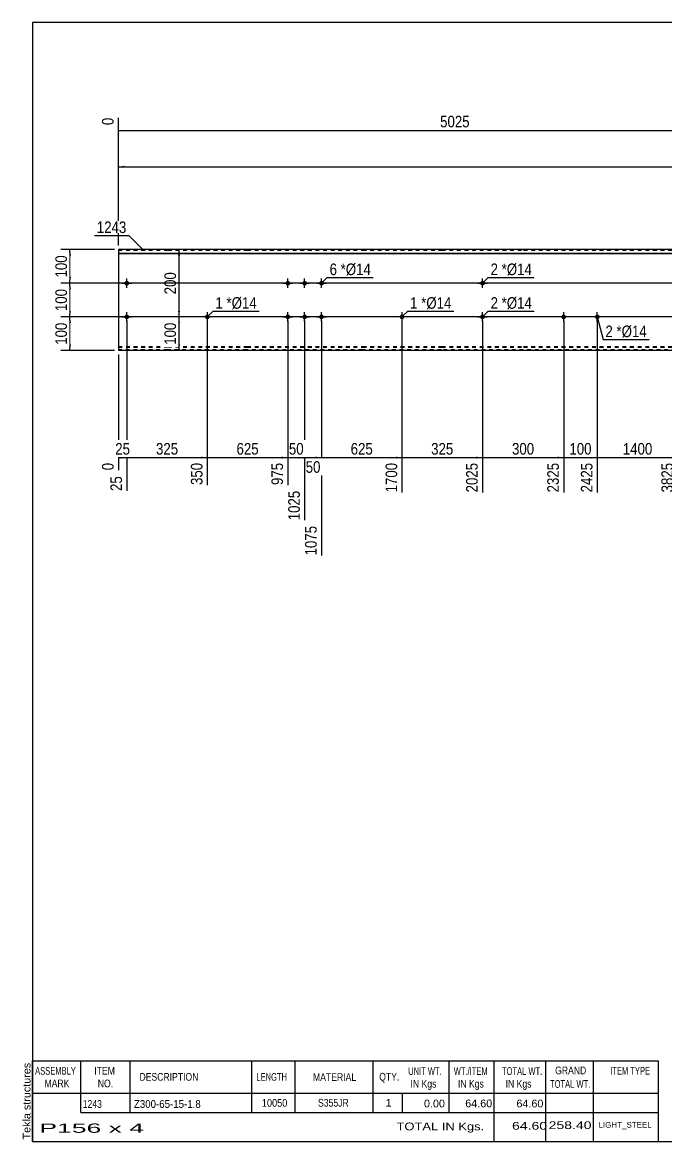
# Model space of a CAD drawing. Header units: millimetres. Extents: x -24 to 379, y -208 to 69.
# Drawn here: x -23.8 to 135.5, y -208.3 to 68.7 of the extents above; entities that cross this region are included whole.
import ezdxf

# ---------------------------------------------------------------- set-up
doc = ezdxf.new("R2010")
doc.units = ezdxf.units.MM
doc.linetypes.add('DXK_LINE_DOT1', pattern=[1.8814, 0.9407, -0.9407])
doc.styles.add('Arial', font='ARIAL.TTF', dxfattribs={"height": 0.2})
doc.styles.add('Arial Narrow', font='ARIALN.TTF', dxfattribs={"height": 0.2})

# ---------------------------------------------------------------- blocks, each defined once
blk = doc.blocks.new('Unknown-628700685-1200')
at = {"color": 5, "linetype": 'Continuous'}
for p, q in [((378.73, 68.73), (-21.27, 68.73)), ((-21.27, 68.73), (-21.27, -208.27)), ((378.73, -208.27), (378.73, 68.73)), ((-21.27, -208.27), (378.73, -208.27))]:
    blk.add_line(p, q, dxfattribs=at)
at = {"color": 174, "linetype": 'Continuous', "style": 'Arial'}
blk.add_text('Tekla structures', height=1.9102, rotation=90, dxfattribs=at).set_placement((-21.77, -207.77))
blk = doc.blocks.new('Bolt-628700685-1271 - 1220')
at = {"linetype": 'Continuous'}
blk.add_hatch(color=3, dxfattribs=at).paths.add_polyline_path([(70.79, -4.17, -1), (69.63, -4.17, -1)])
at = {"color": 3, "linetype": 'Continuous'}
for p, q in [((71.38, -4.17), (69.04, -4.17)), ((70.21, -3), (70.21, -5.33))]:
    blk.add_line(p, q, dxfattribs=at)
blk = doc.blocks.new('Bolt-628700685-1276 - 1220')
at = {"linetype": 'Continuous'}
blk.add_hatch(color=3, dxfattribs=at).paths.add_polyline_path([(22.6, -4.17, -1), (21.43, -4.17, -1)])
at = {"color": 3, "linetype": 'Continuous'}
for p, q in [((23.18, -4.17), (20.85, -4.17)), ((22.01, -3), (22.01, -5.33))]:
    blk.add_line(p, q, dxfattribs=at)
blk = doc.blocks.new('Part-628700685-1373 - 1220')
at = {"color": 2, "linetype": 'Continuous'}
for p, q in [((0, 12.5), (0, -12.5)), ((12.16, 12.5), (0, 12.5)), ((0, 11.62), (12.16, 11.62)), ((0, 11.51), (12.16, 11.51)), ((31.76, 12.5), (12.26, 12.5)), ((12.26, 11.62), (31.76, 11.62)), ((12.26, 11.51), (31.76, 11.51)), ((60.36, 12.5), (31.86, 12.5)), ((31.86, 11.62), (60.36, 11.62)), ((31.86, 11.51), (60.36, 11.51)), ((79.96, 12.5), (60.46, 12.5)), ((60.46, 11.62), (79.96, 11.62)), ((60.46, 11.51), (79.96, 11.51)), ((100.22, 12.5), (80.06, 12.5)), ((80.06, 11.62), (100.22, 11.62)), ((80.06, 11.51), (100.22, 11.51)), ((128.49, 12.5), (100.32, 12.5)), ((100.32, 11.62), (128.49, 11.62)), ((100.32, 11.51), (128.49, 11.51)), ((156.75, 12.5), (128.59, 12.5)), ((128.59, 11.62), (156.75, 11.62)), ((128.59, 11.51), (156.75, 11.51)), ((176.35, 12.5), (156.85, 12.5)), ((156.85, 11.62), (176.35, 11.62)), ((156.85, 11.51), (176.35, 11.51)), ((204.62, 12.5), (176.45, 12.5)), ((176.45, 11.62), (204.62, 11.62)), ((176.45, 11.51), (204.62, 11.51)), ((232.89, 12.5), (204.72, 12.5)), ((204.72, 11.62), (232.89, 11.62)), ((204.72, 11.51), (232.89, 11.51)), ((277.98, 12.5), (232.99, 12.5)), ((232.99, 11.62), (277.98, 11.62)), ((232.99, 11.51), (277.98, 11.51)), ((297.58, 12.5), (278.08, 12.5)), ((278.08, 11.62), (297.58, 11.62)), ((278.08, 11.51), (297.58, 11.51)), ((326.18, 12.5), (297.68, 12.5)), ((297.68, 11.62), (326.18, 11.62)), ((297.68, 11.51), (326.18, 11.51)), ((345.78, 12.5), (326.28, 12.5)), ((326.28, 11.62), (345.78, 11.62)), ((326.28, 11.51), (345.78, 11.51)), ((358.04, 12.5), (345.88, 12.5)), ((345.88, 11.62), (358.04, 11.62)), ((345.88, 11.51), (358.04, 11.51)), ((358.04, -12.5), (358.04, 12.5)), ((12.16, -12.5), (0, -12.5)), ((31.76, -12.5), (12.26, -12.5)), ((60.36, -12.5), (31.86, -12.5)), ((79.96, -12.5), (60.46, -12.5)), ((100.22, -12.5), (80.06, -12.5)), ((128.49, -12.5), (100.32, -12.5)), ((156.75, -12.5), (128.59, -12.5)), ((176.35, -12.5), (156.85, -12.5)), ((204.62, -12.5), (176.45, -12.5)), ((232.89, -12.5), (204.72, -12.5)), ((277.98, -12.5), (232.99, -12.5)), ((297.58, -12.5), (278.08, -12.5)), ((326.18, -12.5), (297.68, -12.5)), ((345.78, -12.5), (326.28, -12.5)), ((358.04, -12.5), (345.88, -12.5))]:
    blk.add_line(p, q, dxfattribs=at)
at = {"color": 7, "linetype": 'DXK_LINE_DOT1'}
for p, q in [((0, 12.35), (12.16, 12.35)), ((12.26, 12.35), (31.76, 12.35)), ((31.86, 12.35), (60.36, 12.35)), ((60.46, 12.35), (79.96, 12.35)), ((80.06, 12.35), (100.22, 12.35)), ((100.32, 12.35), (128.49, 12.35)), ((128.59, 12.35), (156.75, 12.35)), ((156.85, 12.35), (176.35, 12.35)), ((176.45, 12.35), (204.62, 12.35)), ((204.72, 12.35), (232.89, 12.35)), ((232.99, 12.35), (277.98, 12.35)), ((278.08, 12.35), (297.58, 12.35)), ((297.68, 12.35), (326.18, 12.35)), ((326.28, 12.35), (345.78, 12.35)), ((345.88, 12.35), (358.04, 12.35)), ((0, -11.51), (12.16, -11.51)), ((0, -11.62), (12.16, -11.62)), ((12.16, -12.35), (0, -12.35)), ((12.26, -11.51), (31.76, -11.51)), ((12.26, -11.62), (31.76, -11.62)), ((31.76, -12.35), (12.26, -12.35)), ((31.86, -11.51), (60.36, -11.51)), ((31.86, -11.62), (60.36, -11.62)), ((60.36, -12.35), (31.86, -12.35)), ((60.46, -11.51), (79.96, -11.51)), ((60.46, -11.62), (79.96, -11.62)), ((79.96, -12.35), (60.46, -12.35)), ((80.06, -11.51), (100.22, -11.51)), ((80.06, -11.62), (100.22, -11.62)), ((100.22, -12.35), (80.06, -12.35)), ((100.32, -11.51), (128.49, -11.51)), ((100.32, -11.62), (128.49, -11.62)), ((128.49, -12.35), (100.32, -12.35)), ((128.59, -11.51), (156.75, -11.51)), ((128.59, -11.62), (156.75, -11.62)), ((156.75, -12.35), (128.59, -12.35)), ((156.85, -11.51), (176.35, -11.51)), ((156.85, -11.62), (176.35, -11.62)), ((176.35, -12.35), (156.85, -12.35)), ((176.45, -11.51), (204.62, -11.51)), ((176.45, -11.62), (204.62, -11.62)), ((204.62, -12.35), (176.45, -12.35)), ((204.72, -11.51), (232.89, -11.51)), ((204.72, -11.62), (232.89, -11.62)), ((232.89, -12.35), (204.72, -12.35)), ((232.99, -11.51), (277.98, -11.51)), ((232.99, -11.62), (277.98, -11.62)), ((277.98, -12.35), (232.99, -12.35)), ((278.08, -11.51), (297.58, -11.51)), ((278.08, -11.62), (297.58, -11.62)), ((297.58, -12.35), (278.08, -12.35)), ((297.68, -11.51), (326.18, -11.51)), ((297.68, -11.62), (326.18, -11.62)), ((326.18, -12.35), (297.68, -12.35)), ((326.28, -11.51), (345.78, -11.51)), ((326.28, -11.62), (345.78, -11.62)), ((345.78, -12.35), (326.28, -12.35)), ((345.88, -11.51), (358.04, -11.51)), ((345.88, -11.62), (358.04, -11.62)), ((358.04, -12.35), (345.88, -12.35))]:
    blk.add_line(p, q, dxfattribs=at)
blk = doc.blocks.new('Bolt-628700685-1378 - 1220')
at = {"linetype": 'Continuous'}
for points in [[(110.24, -4.75), (110.12, -4.74), (110, -4.7), (109.89, -4.64), (109.8, -4.56), (109.73, -4.46), (109.68, -4.35), (109.66, -4.23), (109.66, -4.11), (109.68, -3.99), (109.73, -3.87), (109.8, -3.78), (109.89, -3.69), (110, -3.63), (110.12, -3.6), (110.24, -3.58), (110.36, -3.6), (110.47, -3.63), (110.58, -3.69), (110.67, -3.78), (110.74, -3.87), (110.79, -3.99), (110.82, -4.11), (110.82, -4.23), (110.79, -4.35), (110.74, -4.46), (110.67, -4.56), (110.58, -4.64), (110.47, -4.7), (110.36, -4.74)], [(118.57, -4.75), (118.45, -4.74), (118.33, -4.7), (118.23, -4.64), (118.14, -4.56), (118.07, -4.46), (118.02, -4.35), (117.99, -4.23), (117.99, -4.11), (118.02, -3.99), (118.07, -3.87), (118.14, -3.78), (118.23, -3.69), (118.33, -3.63), (118.45, -3.6), (118.57, -3.58), (118.69, -3.6), (118.81, -3.63), (118.91, -3.69), (119, -3.78), (119.08, -3.87), (119.13, -3.99), (119.15, -4.11), (119.15, -4.23), (119.13, -4.35), (119.08, -4.46), (119, -4.56), (118.91, -4.64), (118.81, -4.7), (118.69, -4.74)]]:
    blk.add_hatch(color=3, dxfattribs=at).paths.add_polyline_path(points)
at = {"color": 3, "linetype": 'Continuous'}
for p, q in [((111.4, -4.17), (109.07, -4.17)), ((110.24, -5.33), (110.24, -3)), ((119.74, -4.17), (117.4, -4.17)), ((118.57, -5.33), (118.57, -3))]:
    blk.add_line(p, q, dxfattribs=at)
blk = doc.blocks.new('Bolt-628700685-1347 - 1220')
at = {"linetype": 'Continuous'}
for points in [[(41.36, 4.17, -1), (42.53, 4.17, -1)], [(45.53, 4.17, -1), (46.69, 4.17, -1)], [(49.69, 4.17, -1), (50.86, 4.17, -1)], [(41.36, -4.17, -1), (42.53, -4.17, -1)], [(45.53, -4.17, -1), (46.69, -4.17, -1)], [(49.69, -4.17, -1), (50.86, -4.17, -1)]]:
    blk.add_hatch(color=3, dxfattribs=at).paths.add_polyline_path(points)
at = {"color": 3, "linetype": 'Continuous'}
for p, q in [((40.78, 4.17), (43.11, 4.17)), ((41.94, 3), (41.94, 5.33)), ((44.94, 4.17), (47.28, 4.17)), ((46.11, 3), (46.11, 5.33)), ((49.11, 4.17), (51.44, 4.17)), ((50.28, 3), (50.28, 5.33)), ((40.78, -4.17), (43.11, -4.17)), ((41.94, -5.33), (41.94, -3)), ((44.94, -4.17), (47.28, -4.17)), ((46.11, -5.33), (46.11, -3)), ((49.11, -4.17), (51.44, -4.17)), ((50.28, -5.33), (50.28, -3))]:
    blk.add_line(p, q, dxfattribs=at)
blk = doc.blocks.new('Bolt-628700685-1352 - 1220')
at = {"linetype": 'Continuous'}
for points in [[(1.5, 4.17, -1), (2.67, 4.17, -1)], [(89.56, 4.17, -1), (90.72, 4.17, -1)]]:
    blk.add_hatch(color=3, dxfattribs=at).paths.add_polyline_path(points)
at = {"color": 3, "linetype": 'Continuous'}
for p, q in [((0.92, 4.17), (3.25, 4.17)), ((2.08, 3), (2.08, 5.33)), ((88.97, 4.17), (91.31, 4.17)), ((90.14, 3), (90.14, 5.33))]:
    blk.add_line(p, q, dxfattribs=at)
blk = doc.blocks.new('Bolt-628700685-1357 - 1220')
at = {"linetype": 'Continuous'}
for points in [[(1.5, -4.17, -1), (2.67, -4.17, -1)], [(89.56, -4.17, -1), (90.72, -4.17, -1)]]:
    blk.add_hatch(color=3, dxfattribs=at).paths.add_polyline_path(points)
at = {"color": 3, "linetype": 'Continuous'}
for p, q in [((0.92, -4.17), (3.25, -4.17)), ((2.08, -5.33), (2.08, -3)), ((88.97, -4.17), (91.31, -4.17)), ((90.14, -5.33), (90.14, -3))]:
    blk.add_line(p, q, dxfattribs=at)
blk = doc.blocks.new('StraightDimension-628700685-2917 - 1220')
at = {"linetype": 'Continuous'}
for points in [[(-12.25, -5.67), (-12, -4.17), (-11.75, -5.67)], [(-11.75, -11), (-12, -12.5), (-12.25, -11)]]:
    blk.add_hatch(color=7, dxfattribs=at).paths.add_polyline_path(points)
at = {"color": 7, "linetype": 'Continuous'}
for p, q in [((266.9, -4.17), (-14.25, -4.17)), ((-12, -12.5), (-12, -4.17)), ((-1, -12.5), (-14.25, -12.5))]:
    blk.add_line(p, q, dxfattribs=at)
at = {"color": 0}
blk.add_wipeout([(-12.15, -4.99), (-16.35, -4.99), (-16.35, -11.68), (-12.15, -11.68)], dxfattribs=at)
at = {"color": 3, "style": 'Arial Narrow'}
blk.add_text('100', height=2.863, rotation=90.0002, dxfattribs=at).set_placement((-12.75, -11.08))
blk = doc.blocks.new('StraightDimension-628700685-2546 - 1220')
at = {"linetype": 'Continuous'}
for points in [[(14.75, 11), (15, 12.5), (15.25, 11)], [(15.25, -2.67), (15, -4.17), (14.75, -2.67)]]:
    blk.add_hatch(color=7, dxfattribs=at).paths.add_polyline_path(points)
at = {"color": 7, "linetype": 'Continuous'}
for p, q in [((109.24, 12.5), (12.75, 12.5)), ((15, -4.17), (15, 12.5)), ((241.9, -4.17), (12.75, -4.17))]:
    blk.add_line(p, q, dxfattribs=at)
at = {"color": 0}
blk.add_wipeout([(14.85, 7.51), (10.65, 7.51), (10.65, 0.82), (14.85, 0.82)], dxfattribs=at)
at = {"color": 3, "style": 'Arial Narrow'}
blk.add_text('200', height=2.863, rotation=90.0002, dxfattribs=at).set_placement((14.25, 1.42))
blk = doc.blocks.new('StraightDimension-628700685-1479 - 1220')
at = {"linetype": 'Continuous'}
blk.add_hatch(color=7, dxfattribs=at).paths.add_polyline_path([(165.1, 42.25), (166.6, 42), (165.1, 41.75)])
at = {"color": 7, "linetype": 'Continuous'}
for p, q in [((166.6, 5.17), (166.6, 50.61)), ((0, 13.5), (0, 45.13)), ((0, 42), (166.6, 42))]:
    blk.add_line(p, q, dxfattribs=at)
at = {"color": 0, "linetype": 'Continuous'}
for points in [[(166, 51.21), (161.8, 51.21), (161.8, 42.7), (166, 42.7)], [(-0.6, 45.73), (-4.8, 45.73), (-4.8, 42.7), (-0.6, 42.7)]]:
    blk.add_wipeout(points, dxfattribs=at)
at = {"color": 0}
blk.add_wipeout([(87.56, 42.15), (87.56, 46.35), (79.05, 46.35), (79.05, 42.15)], dxfattribs=at)
at = {"color": 3, "linetype": 'Continuous', "style": 'Arial Narrow'}
for s, height, p in [('5025', 2.863, (165.4, 43.3)), ('0', 2.86, (-1.2, 43.3))]:
    blk.add_text(s, height=height, rotation=90.0002, dxfattribs=at).set_placement(p)
at = {"color": 3, "style": 'Arial Narrow'}
blk.add_text('5025', height=2.863, dxfattribs=at).set_placement((79.65, 42.75))
blk = doc.blocks.new('StraightDimension-628700685-2547 - 1220')
at = {"linetype": 'Continuous'}
for points in [[(14.75, -5.67), (15, -4.17), (15.25, -5.67)], [(15.25, -11), (15, -12.5), (14.75, -11)]]:
    blk.add_hatch(color=7, dxfattribs=at).paths.add_polyline_path(points)
at = {"color": 7, "linetype": 'Continuous'}
for p, q in [((241.9, -4.17), (12.75, -4.17)), ((15, -12.5), (15, -4.17)), ((109.24, -12.5), (12.75, -12.5))]:
    blk.add_line(p, q, dxfattribs=at)
at = {"color": 0}
blk.add_wipeout([(14.85, -4.99), (10.65, -4.99), (10.65, -11.68), (14.85, -11.68)], dxfattribs=at)
at = {"color": 3, "style": 'Arial Narrow'}
blk.add_text('100', height=2.863, rotation=90.0002, dxfattribs=at).set_placement((14.25, -11.08))
blk = doc.blocks.new('StraightDimension-628700685-1417 - 1220')
at = {"linetype": 'Continuous'}
for points in [[(1.5, 32.75), (0, 33), (1.5, 33.25)], [(356.54, 33.25), (358.04, 33), (356.54, 32.75)]]:
    blk.add_hatch(color=7, dxfattribs=at).paths.add_polyline_path(points)
at = {"color": 7, "linetype": 'Continuous'}
for p, q in [((0, 13.5), (0, 35.25)), ((358.04, 13.5), (358.04, 35.25)), ((0, 33), (358.04, 33))]:
    blk.add_line(p, q, dxfattribs=at)
at = {"color": 0}
blk.add_wipeout([(184.19, 33.15), (184.19, 37.35), (173.85, 37.35), (173.85, 33.15)], dxfattribs=at)
at = {"color": 3, "style": 'Arial Narrow'}
blk.add_text('10050', height=2.863, dxfattribs=at).set_placement((174.45, 33.75))
blk = doc.blocks.new('StraightDimension-628700685-2915 - 1220')
at = {"linetype": 'Continuous'}
for points in [[(-12.25, 11), (-12, 12.5), (-11.75, 11)], [(-11.75, 5.67), (-12, 4.17), (-12.25, 5.67)]]:
    blk.add_hatch(color=7, dxfattribs=at).paths.add_polyline_path(points)
at = {"color": 7, "linetype": 'Continuous'}
for p, q in [((-1, 12.5), (-14.25, 12.5)), ((-12, 4.17), (-12, 12.5)), ((266.9, 4.17), (-14.25, 4.17))]:
    blk.add_line(p, q, dxfattribs=at)
at = {"color": 0}
blk.add_wipeout([(-12.15, 11.68), (-16.35, 11.68), (-16.35, 4.99), (-12.15, 4.99)], dxfattribs=at)
at = {"color": 3, "style": 'Arial Narrow'}
blk.add_text('100', height=2.863, rotation=90.0002, dxfattribs=at).set_placement((-12.75, 5.59))
blk = doc.blocks.new('StraightDimension-628700685-2916 - 1220')
at = {"linetype": 'Continuous'}
for points in [[(-12.25, 2.67), (-12, 4.17), (-11.75, 2.67)], [(-11.75, -2.67), (-12, -4.17), (-12.25, -2.67)]]:
    blk.add_hatch(color=7, dxfattribs=at).paths.add_polyline_path(points)
at = {"color": 7, "linetype": 'Continuous'}
for p, q in [((266.9, 4.17), (-14.25, 4.17)), ((-12, -4.17), (-12, 4.17)), ((266.9, -4.17), (-14.25, -4.17))]:
    blk.add_line(p, q, dxfattribs=at)
at = {"color": 0}
blk.add_wipeout([(-12.15, 3.34), (-16.35, 3.34), (-16.35, -3.34), (-12.15, -3.34)], dxfattribs=at)
at = {"color": 3, "style": 'Arial Narrow'}
blk.add_text('100', height=2.863, rotation=90.0002, dxfattribs=at).set_placement((-12.75, -2.74))
blk = doc.blocks.new('StraightDimension-628700685-2974 - 1220')
at = {"linetype": 'Continuous'}
blk.add_hatch(color=7, dxfattribs=at).paths.add_polyline_path([(137, -38.75), (138.5, -39), (137, -39.25)])
at = {"color": 7, "linetype": 'Continuous'}
for p, q in [((118.57, -5.17), (118.57, -47.61)), ((138.5, -5.17), (138.5, -47.61)), ((118.57, -39), (138.5, -39))]:
    blk.add_line(p, q, dxfattribs=at)
at = {"color": 0}
blk.add_wipeout([(132.79, -38.85), (132.79, -34.65), (124.28, -34.65), (124.28, -38.85)], dxfattribs=at)
at = {"color": 3, "style": 'Arial Narrow'}
blk.add_text('1400', height=2.863, dxfattribs=at).set_placement((124.88, -38.25))
at = {"color": 0, "linetype": 'Continuous'}
blk.add_wipeout([(137.9, -39.7), (133.7, -39.7), (133.7, -48.21), (137.9, -48.21)], dxfattribs=at)
at = {"color": 3, "linetype": 'Continuous', "style": 'Arial Narrow'}
blk.add_text('3825', height=2.863, rotation=90.0002, dxfattribs=at).set_placement((137.3, -47.61))
blk = doc.blocks.new('StraightDimension-628700685-2975 - 1220')
at = {"linetype": 'Continuous'}
blk.add_hatch(color=7, dxfattribs=at).paths.add_polyline_path([(117.07, -38.75), (118.57, -39), (117.07, -39.25)])
at = {"color": 7, "linetype": 'Continuous'}
for p, q in [((110.24, -5.17), (110.24, -47.61)), ((118.57, -5.17), (118.57, -47.61)), ((110.24, -39), (118.57, -39))]:
    blk.add_line(p, q, dxfattribs=at)
at = {"color": 0}
blk.add_wipeout([(117.75, -38.85), (117.75, -34.65), (111.06, -34.65), (111.06, -38.85)], dxfattribs=at)
at = {"color": 3, "style": 'Arial Narrow'}
blk.add_text('100', height=2.863, dxfattribs=at).set_placement((111.66, -38.25))
at = {"color": 0, "linetype": 'Continuous'}
blk.add_wipeout([(117.97, -39.7), (113.77, -39.7), (113.77, -48.21), (117.97, -48.21)], dxfattribs=at)
at = {"color": 3, "linetype": 'Continuous', "style": 'Arial Narrow'}
blk.add_text('2425', height=2.863, rotation=90.0002, dxfattribs=at).set_placement((117.37, -47.61))
blk = doc.blocks.new('StraightDimension-628700685-2976 - 1220')
at = {"linetype": 'Continuous'}
blk.add_hatch(color=7, dxfattribs=at).paths.add_polyline_path([(108.74, -38.75), (110.24, -39), (108.74, -39.25)])
at = {"color": 7, "linetype": 'Continuous'}
for p, q in [((90.14, -5.17), (90.14, -47.61)), ((110.24, -5.17), (110.24, -47.61)), ((90.14, -39), (110.24, -39))]:
    blk.add_line(p, q, dxfattribs=at)
at = {"color": 0}
blk.add_wipeout([(103.53, -38.85), (103.53, -34.65), (96.85, -34.65), (96.85, -38.85)], dxfattribs=at)
at = {"color": 0, "linetype": 'Continuous'}
blk.add_wipeout([(109.64, -39.7), (105.44, -39.7), (105.44, -48.21), (109.64, -48.21)], dxfattribs=at)
at = {"color": 3, "style": 'Arial Narrow'}
blk.add_text('300', height=2.863, dxfattribs=at).set_placement((97.45, -38.25))
at = {"color": 3, "linetype": 'Continuous', "style": 'Arial Narrow'}
blk.add_text('2325', height=2.863, rotation=90.0002, dxfattribs=at).set_placement((109.04, -47.61))
blk = doc.blocks.new('StraightDimension-628700685-2977 - 1220')
at = {"linetype": 'Continuous'}
blk.add_hatch(color=7, dxfattribs=at).paths.add_polyline_path([(88.64, -38.75), (90.14, -39), (88.64, -39.25)])
at = {"color": 7, "linetype": 'Continuous'}
for p, q in [((70.21, -5.17), (70.21, -47.61)), ((90.14, -5.17), (90.14, -47.61)), ((70.21, -39), (90.14, -39))]:
    blk.add_line(p, q, dxfattribs=at)
at = {"color": 0}
blk.add_wipeout([(83.52, -38.85), (83.52, -34.65), (76.83, -34.65), (76.83, -38.85)], dxfattribs=at)
at = {"color": 0, "linetype": 'Continuous'}
blk.add_wipeout([(89.54, -39.7), (85.34, -39.7), (85.34, -48.21), (89.54, -48.21)], dxfattribs=at)
at = {"color": 3, "style": 'Arial Narrow'}
blk.add_text('325', height=2.863, dxfattribs=at).set_placement((77.43, -38.25))
at = {"color": 3, "linetype": 'Continuous', "style": 'Arial Narrow'}
blk.add_text('2025', height=2.863, rotation=90.0002, dxfattribs=at).set_placement((88.94, -47.61))
blk = doc.blocks.new('StraightDimension-628700685-2978 - 1220')
at = {"linetype": 'Continuous'}
blk.add_hatch(color=7, dxfattribs=at).paths.add_polyline_path([(68.71, -38.75), (70.21, -39), (68.71, -39.25)])
at = {"color": 7, "linetype": 'Continuous'}
for p, q in [((50.28, -5.17), (50.28, -63.21)), ((70.21, -5.17), (70.21, -47.61)), ((50.28, -39), (70.21, -39))]:
    blk.add_line(p, q, dxfattribs=at)
at = {"color": 0}
blk.add_wipeout([(63.59, -38.85), (63.59, -34.65), (56.9, -34.65), (56.9, -38.85)], dxfattribs=at)
at = {"color": 0, "linetype": 'Continuous'}
blk.add_wipeout([(69.61, -39.7), (65.41, -39.7), (65.41, -48.21), (69.61, -48.21)], dxfattribs=at)
at = {"color": 3, "style": 'Arial Narrow'}
blk.add_text('625', height=2.863, dxfattribs=at).set_placement((57.5, -38.25))
at = {"color": 3, "linetype": 'Continuous', "style": 'Arial Narrow'}
blk.add_text('1700', height=2.863, rotation=90.0002, dxfattribs=at).set_placement((69.01, -47.61))
blk = doc.blocks.new('StraightDimension-628700685-2979 - 1220')
at = {"linetype": 'Continuous'}
blk.add_hatch(color=7, dxfattribs=at).paths.add_polyline_path([(48.78, -38.75), (50.28, -39), (48.78, -39.25)])
at = {"color": 7, "linetype": 'Continuous'}
for p, q in [((46.11, -5.17), (46.11, -54.51)), ((50.28, -5.17), (50.28, -63.21)), ((46.11, -39), (50.28, -39))]:
    blk.add_line(p, q, dxfattribs=at)
at = {"color": 0}
blk.add_wipeout([(50.62, -43.35), (50.62, -39.15), (45.77, -39.15), (45.77, -43.35)], dxfattribs=at)
at = {"color": 0, "linetype": 'Continuous'}
blk.add_wipeout([(49.68, -55.3), (45.48, -55.3), (45.48, -63.81), (49.68, -63.81)], dxfattribs=at)
at = {"color": 3, "style": 'Arial Narrow'}
blk.add_text('50', height=2.863, dxfattribs=at).set_placement((46.37, -42.75))
at = {"color": 3, "linetype": 'Continuous', "style": 'Arial Narrow'}
blk.add_text('1075', height=2.863, rotation=90.0002, dxfattribs=at).set_placement((49.08, -63.21))
blk = doc.blocks.new('StraightDimension-628700685-2980 - 1220')
at = {"linetype": 'Continuous'}
blk.add_hatch(color=7, dxfattribs=at).paths.add_polyline_path([(44.61, -38.75), (46.11, -39), (44.61, -39.25)])
at = {"color": 7, "linetype": 'Continuous'}
for p, q in [((41.94, -5.17), (41.94, -45.78)), ((46.11, -5.17), (46.11, -54.51)), ((41.94, -39), (46.11, -39))]:
    blk.add_line(p, q, dxfattribs=at)
at = {"color": 0}
blk.add_wipeout([(46.46, -38.85), (46.46, -34.65), (41.6, -34.65), (41.6, -38.85)], dxfattribs=at)
at = {"color": 0, "linetype": 'Continuous'}
blk.add_wipeout([(45.51, -46.6), (41.31, -46.6), (41.31, -55.11), (45.51, -55.11)], dxfattribs=at)
at = {"color": 3, "style": 'Arial Narrow'}
blk.add_text('50', height=2.863, dxfattribs=at).set_placement((42.2, -38.25))
at = {"color": 3, "linetype": 'Continuous', "style": 'Arial Narrow'}
blk.add_text('1025', height=2.863, rotation=90.0002, dxfattribs=at).set_placement((44.91, -54.51))
blk = doc.blocks.new('StraightDimension-628700685-2981 - 1220')
at = {"linetype": 'Continuous'}
blk.add_hatch(color=7, dxfattribs=at).paths.add_polyline_path([(40.44, -38.75), (41.94, -39), (40.44, -39.25)])
at = {"color": 7, "linetype": 'Continuous'}
for p, q in [((22.01, -5.17), (22.01, -45.78)), ((41.94, -5.17), (41.94, -45.78)), ((22.01, -39), (41.94, -39))]:
    blk.add_line(p, q, dxfattribs=at)
at = {"color": 0}
blk.add_wipeout([(35.32, -38.85), (35.32, -34.65), (28.64, -34.65), (28.64, -38.85)], dxfattribs=at)
at = {"color": 0, "linetype": 'Continuous'}
blk.add_wipeout([(41.34, -39.7), (37.14, -39.7), (37.14, -46.38), (41.34, -46.38)], dxfattribs=at)
at = {"color": 3, "style": 'Arial Narrow'}
blk.add_text('625', height=2.863, dxfattribs=at).set_placement((29.24, -38.25))
at = {"color": 3, "linetype": 'Continuous', "style": 'Arial Narrow'}
blk.add_text('975', height=2.863, rotation=90.0002, dxfattribs=at).set_placement((40.74, -45.78))
blk = doc.blocks.new('StraightDimension-628700685-2982 - 1220')
at = {"linetype": 'Continuous'}
blk.add_hatch(color=7, dxfattribs=at).paths.add_polyline_path([(20.51, -38.75), (22.01, -39), (20.51, -39.25)])
at = {"color": 7, "linetype": 'Continuous'}
for p, q in [((2.08, -5.17), (2.08, -47.26)), ((22.01, -5.17), (22.01, -45.78)), ((2.08, -39), (22.01, -39))]:
    blk.add_line(p, q, dxfattribs=at)
at = {"color": 0}
blk.add_wipeout([(15.39, -38.85), (15.39, -34.65), (8.71, -34.65), (8.71, -38.85)], dxfattribs=at)
at = {"color": 0, "linetype": 'Continuous'}
blk.add_wipeout([(21.41, -39.7), (17.21, -39.7), (17.21, -46.38), (21.41, -46.38)], dxfattribs=at)
at = {"color": 3, "style": 'Arial Narrow'}
blk.add_text('325', height=2.863, dxfattribs=at).set_placement((9.31, -38.25))
at = {"color": 3, "linetype": 'Continuous', "style": 'Arial Narrow'}
blk.add_text('350', height=2.863, rotation=90.0002, dxfattribs=at).set_placement((20.81, -45.78))
blk = doc.blocks.new('StraightDimension-628700685-2983 - 1220')
at = {"linetype": 'Continuous'}
blk.add_hatch(color=7, dxfattribs=at).paths.add_polyline_path([(0.58, -38.75), (2.08, -39), (0.58, -39.25)])
at = {"color": 7, "linetype": 'Continuous'}
for p, q in [((2.08, -5.17), (2.08, -47.26)), ((0, -13.5), (0, -42.13)), ((0, -39), (2.08, -39))]:
    blk.add_line(p, q, dxfattribs=at)
at = {"color": 0}
blk.add_wipeout([(3.47, -38.85), (3.47, -34.65), (-1.39, -34.65), (-1.39, -38.85)], dxfattribs=at)
at = {"color": 0, "linetype": 'Continuous'}
blk.add_wipeout([(1.48, -43), (-2.72, -43), (-2.72, -47.86), (1.48, -47.86)], dxfattribs=at)
at = {"color": 3, "style": 'Arial Narrow'}
blk.add_text('25', height=2.863, dxfattribs=at).set_placement((-0.79, -38.25))
at = {"color": 0, "linetype": 'Continuous'}
blk.add_wipeout([(-0.6, -39.7), (-4.8, -39.7), (-4.8, -42.73), (-0.6, -42.73)], dxfattribs=at)
at = {"color": 3, "linetype": 'Continuous', "style": 'Arial Narrow'}
for s, height, p in [('0', 2.86, (-1.2, -42.13)), ('25', 2.863, (0.88, -47.26))]:
    blk.add_text(s, height=height, rotation=90.0002, dxfattribs=at).set_placement(p)
blk = doc.blocks.new('CBS_BOM-628700685-3334')
at = {"color": 7, "linetype": 'Continuous'}
for p, q in [((-21.3, -196.3), (-21.3, -188.3)), ((-21.3, -188.3), (133.62, -188.3)), ((-9.3, -196.3), (-9.3, -188.3)), ((2.89, -196.3), (2.89, -188.3)), ((33.06, -196.3), (33.06, -188.3)), ((43.73, -196.3), (43.73, -188.3)), ((63.05, -196.3), (63.05, -188.3)), ((81.85, -196.3), (81.85, -188.3)), ((93.07, -196.3), (93.07, -188.3)), ((105.85, -196.3), (105.85, -188.3)), ((117.6, -196.3), (117.6, -188.3)), ((133.62, -188.31), (133.62, -196.29)), ((-21.3, -196.3), (133.62, -196.3)), ((-21.3, -201.1), (-21.3, -196.3)), ((-9.3, -201.1), (-9.3, -196.3)), ((2.89, -201.1), (2.89, -196.3)), ((33.06, -201.1), (33.06, -196.3)), ((43.73, -201.1), (43.73, -196.3)), ((63.05, -201.1), (63.05, -196.3)), ((70.32, -201.1), (70.32, -196.3)), ((81.85, -201.1), (81.85, -196.3)), ((93.07, -201.1), (93.07, -196.3)), ((105.85, -201.1), (105.85, -196.3)), ((117.62, -201.1), (117.62, -196.3)), ((133.62, -196.3), (133.62, -201.1)), ((-21.3, -208.3), (-21.3, -201.12)), ((-9.3, -201.1), (133.62, -201.1)), ((93.07, -208.3), (93.07, -201.12)), ((105.85, -208.3), (105.85, -201.12)), ((117.66, -208.3), (117.66, -201.12)), ((133.62, -201.1), (133.62, -208.3)), ((-21.3, -208.3), (133.62, -208.3))]:
    blk.add_line(p, q, dxfattribs=at)
at = {"color": 3, "linetype": 'Continuous', "style": 'Arial'}
for s, height, width, p in [('ASSEMBLY', 1.91, 0.7, (-20.62, -191.73)), ('ITEM', 1.91, 0.8, (-5.97, -191.73)), ('UNIT WT.', 1.91, 0.7, (71.74, -191.8)), ('WT./ITEM', 1.91, 0.7, (83.03, -191.8)), ('TOTAL WT.', 1.91, 0.7, (94.97, -191.8)), ('GRAND', 1.91, 0.8, (108.12, -191.64)), ('ITEM TYPE', 1.91, 0.7, (121.76, -191.72)), ('MARK', 1.91, 0.8, (-18.3, -194.86)), ('NO.', 1.91, 0.8, (-5.11, -194.86)), ('DESCRIPTION', 1.9102, 0.8, (5.22, -193.23)), ('LENGTH', 1.91, 0.7, (34.16, -193.23)), ('MATERIAL', 1.91, 0.8, (48.18, -193.28)), ('QTY.', 1.91, 0.8, (64.57, -193.2)), ('IN Kgs', 1.91, 0.8, (72.32, -194.94)), ('IN Kgs', 1.91, 0.8, (84.07, -194.94)), ('IN Kgs', 1.91, 0.8, (95.87, -194.94)), ('TOTAL WT.', 1.91, 0.7, (106.86, -194.98))]:
    blk.add_text(s, height=height, dxfattribs=dict(at, width=width)).set_placement(p)
at = {"color": 7, "linetype": 'Continuous', "style": 'Arial'}
for s, height, width, p in [('1243', 1.91, 0.8, (-8.84, -199.95)), ('Z300-65-15-1.8', 1.9102, 0.9, (3.83, -199.95)), ('10050', 1.91, 0.85, (35.51, -199.67)), ('S355JR', 1.91, 0.8, (49.42, -199.64))]:
    blk.add_text(s, height=height, dxfattribs=dict(at, width=width)).set_placement(p)
for s, p in [('1', (66.14, -199.64)), ('0.00', (75.65, -199.83)), ('64.60', (85.87, -199.8)), ('64.60', (98.54, -199.83))]:
    blk.add_text(s, height=1.91, dxfattribs=at).set_placement(p)
at = {"color": 6, "linetype": 'Continuous', "style": 'Arial'}
for s, height, width, p in [('P156 x 4', 2.292, 2.05, (-19.58, -206.11)), ('TOTAL IN Kgs.', 1.9102, 1.2, (68.86, -205.5)), ('64.60', 1.91, 1.3, (97.45, -205.35)), ('258.40', 1.91, 1.3, (106.52, -205.19))]:
    blk.add_text(s, height=height, dxfattribs=dict(at, width=width)).set_placement(p)
blk.add_text('LIGHT_STEEL', height=1.4135, dxfattribs=at).set_placement((118.87, -204.85))
blk = doc.blocks.new('Mark-628700685-1267 - 1220')
at = {"color": 0}
blk.add_wipeout([(74.05, -2.15), (74.05, 0.85), (72.22, 0.85), (72.22, -2.15)], dxfattribs=at)
blk.add_wipeout([(74.05, -2.15), (74.05, 0.85), (72.22, 0.85), (72.22, -2.15)], dxfattribs=at)
at = {"color": 7, "linetype": 'Continuous'}
blk.add_line((70.21, -4.17), (71.62, -2.75), dxfattribs=at)
at = {"color": 0}
blk.add_wipeout([(76.23, -2.15), (76.23, 0.85), (74.95, 0.85), (74.95, -2.15)], dxfattribs=at)
blk.add_wipeout([(76.23, -2.15), (76.23, 0.85), (74.95, 0.85), (74.95, -2.15)], dxfattribs=at)
at = {"color": 3, "style": 'Arial Narrow'}
blk.add_text('1', height=2.86, dxfattribs=at).set_placement((72.22, -2.15))
at = {"color": 0}
blk.add_wipeout([(82.44, -2.15), (82.44, 0.85), (76.23, 0.85), (76.23, -2.15)], dxfattribs=at)
blk.add_wipeout([(82.44, -2.15), (82.44, 0.85), (76.23, 0.85), (76.23, -2.15)], dxfattribs=at)
at = {"color": 7, "linetype": 'Continuous'}
blk.add_line((71.62, -2.75), (83.04, -2.75), dxfattribs=at)
at = {"color": 3, "style": 'Arial Narrow'}
for s, height, p in [('*', 2.86, (74.95, -2.15)), ('Ø14', 2.863, (76.23, -2.15))]:
    blk.add_text(s, height=height, dxfattribs=at).set_placement(p)
blk = doc.blocks.new('Mark-628700685-1272 - 1220')
at = {"color": 0}
blk.add_wipeout([(25.86, -2.15), (25.86, 0.85), (24.03, 0.85), (24.03, -2.15)], dxfattribs=at)
blk.add_wipeout([(25.86, -2.15), (25.86, 0.85), (24.03, 0.85), (24.03, -2.15)], dxfattribs=at)
at = {"color": 7, "linetype": 'Continuous'}
blk.add_line((22.01, -4.17), (23.43, -2.75), dxfattribs=at)
at = {"color": 0}
blk.add_wipeout([(28.03, -2.15), (28.03, 0.85), (26.76, 0.85), (26.76, -2.15)], dxfattribs=at)
blk.add_wipeout([(28.03, -2.15), (28.03, 0.85), (26.76, 0.85), (26.76, -2.15)], dxfattribs=at)
at = {"color": 3, "style": 'Arial Narrow'}
blk.add_text('1', height=2.86, dxfattribs=at).set_placement((24.03, -2.15))
at = {"color": 0}
blk.add_wipeout([(34.25, -2.15), (34.25, 0.85), (28.03, 0.85), (28.03, -2.15)], dxfattribs=at)
blk.add_wipeout([(34.25, -2.15), (34.25, 0.85), (28.03, 0.85), (28.03, -2.15)], dxfattribs=at)
at = {"color": 7, "linetype": 'Continuous'}
blk.add_line((23.43, -2.75), (34.85, -2.75), dxfattribs=at)
at = {"color": 3, "style": 'Arial Narrow'}
for s, height, p in [('*', 2.86, (26.76, -2.15)), ('Ø14', 2.863, (28.03, -2.15))]:
    blk.add_text(s, height=height, dxfattribs=at).set_placement(p)
blk = doc.blocks.new('Mark-628700685-1369 - 1220')
at = {"color": 0}
blk.add_wipeout([(1.97, 16.59), (1.97, 19.59), (-5.35, 19.59), (-5.35, 16.59)], dxfattribs=at)
blk.add_wipeout([(1.97, 16.59), (1.97, 19.59), (-5.35, 19.59), (-5.35, 16.59)], dxfattribs=at)
at = {"color": 7, "linetype": 'Continuous'}
for p in [(-5.95, 15.99), (6.1, 12.46)]:
    blk.add_line(p, (2.57, 15.99), dxfattribs=at)
at = {"color": 3, "style": 'Arial Narrow'}
blk.add_text('1243', height=2.863, dxfattribs=at).set_placement((-5.35, 16.59))
blk = doc.blocks.new('Mark-628700685-1374 - 1220')
at = {"color": 0}
blk.add_wipeout([(122.41, -9.18), (122.41, -6.18), (120.58, -6.18), (120.58, -9.18)], dxfattribs=at)
blk.add_wipeout([(122.41, -9.18), (122.41, -6.18), (120.58, -6.18), (120.58, -9.18)], dxfattribs=at)
at = {"color": 7, "linetype": 'Continuous'}
blk.add_line((118.57, -4.17), (119.98, -9.78), dxfattribs=at)
at = {"color": 0}
blk.add_wipeout([(124.59, -9.18), (124.59, -6.18), (123.31, -6.18), (123.31, -9.18)], dxfattribs=at)
blk.add_wipeout([(124.59, -9.18), (124.59, -6.18), (123.31, -6.18), (123.31, -9.18)], dxfattribs=at)
at = {"color": 3, "style": 'Arial Narrow'}
blk.add_text('2', height=2.86, dxfattribs=at).set_placement((120.58, -9.18))
at = {"color": 0}
blk.add_wipeout([(130.8, -9.18), (130.8, -6.18), (124.59, -6.18), (124.59, -9.18)], dxfattribs=at)
blk.add_wipeout([(130.8, -9.18), (130.8, -6.18), (124.59, -6.18), (124.59, -9.18)], dxfattribs=at)
at = {"color": 7, "linetype": 'Continuous'}
blk.add_line((119.98, -9.78), (131.4, -9.78), dxfattribs=at)
at = {"color": 3, "style": 'Arial Narrow'}
for s, height, p in [('*', 2.86, (123.31, -9.18)), ('Ø14', 2.863, (124.59, -9.18))]:
    blk.add_text(s, height=height, dxfattribs=at).set_placement(p)
blk = doc.blocks.new('Mark-628700685-1343 - 1220')
at = {"color": 0}
blk.add_wipeout([(54.12, 6.18), (54.12, 9.18), (52.29, 9.18), (52.29, 6.18)], dxfattribs=at)
blk.add_wipeout([(54.12, 6.18), (54.12, 9.18), (52.29, 9.18), (52.29, 6.18)], dxfattribs=at)
at = {"color": 7, "linetype": 'Continuous'}
blk.add_line((50.28, 4.17), (51.69, 5.58), dxfattribs=at)
at = {"color": 0}
blk.add_wipeout([(56.3, 6.18), (56.3, 9.18), (55.02, 9.18), (55.02, 6.18)], dxfattribs=at)
blk.add_wipeout([(56.3, 6.18), (56.3, 9.18), (55.02, 9.18), (55.02, 6.18)], dxfattribs=at)
at = {"color": 3, "style": 'Arial Narrow'}
blk.add_text('6', height=2.86, dxfattribs=at).set_placement((52.29, 6.18))
at = {"color": 0}
blk.add_wipeout([(62.51, 6.18), (62.51, 9.18), (56.3, 9.18), (56.3, 6.18)], dxfattribs=at)
blk.add_wipeout([(62.51, 6.18), (62.51, 9.18), (56.3, 9.18), (56.3, 6.18)], dxfattribs=at)
at = {"color": 7, "linetype": 'Continuous'}
blk.add_line((51.69, 5.58), (63.11, 5.58), dxfattribs=at)
at = {"color": 3, "style": 'Arial Narrow'}
for s, height, p in [('*', 2.86, (55.02, 6.18)), ('Ø14', 2.863, (56.3, 6.18))]:
    blk.add_text(s, height=height, dxfattribs=at).set_placement(p)
blk = doc.blocks.new('Mark-628700685-1348 - 1220')
at = {"color": 0}
blk.add_wipeout([(93.98, 6.18), (93.98, 9.18), (92.15, 9.18), (92.15, 6.18)], dxfattribs=at)
blk.add_wipeout([(93.98, 6.18), (93.98, 9.18), (92.15, 9.18), (92.15, 6.18)], dxfattribs=at)
at = {"color": 7, "linetype": 'Continuous'}
blk.add_line((90.14, 4.17), (91.55, 5.58), dxfattribs=at)
at = {"color": 0}
blk.add_wipeout([(96.16, 6.18), (96.16, 9.18), (94.88, 9.18), (94.88, 6.18)], dxfattribs=at)
blk.add_wipeout([(96.16, 6.18), (96.16, 9.18), (94.88, 9.18), (94.88, 6.18)], dxfattribs=at)
at = {"color": 3, "style": 'Arial Narrow'}
blk.add_text('2', height=2.86, dxfattribs=at).set_placement((92.15, 6.18))
at = {"color": 0}
blk.add_wipeout([(102.37, 6.18), (102.37, 9.18), (96.16, 9.18), (96.16, 6.18)], dxfattribs=at)
blk.add_wipeout([(102.37, 6.18), (102.37, 9.18), (96.16, 9.18), (96.16, 6.18)], dxfattribs=at)
at = {"color": 7, "linetype": 'Continuous'}
blk.add_line((91.55, 5.58), (102.97, 5.58), dxfattribs=at)
at = {"color": 3, "style": 'Arial Narrow'}
for s, height, p in [('*', 2.86, (94.88, 6.18)), ('Ø14', 2.863, (96.16, 6.18))]:
    blk.add_text(s, height=height, dxfattribs=at).set_placement(p)
blk = doc.blocks.new('Mark-628700685-1353 - 1220')
at = {"color": 0}
blk.add_wipeout([(93.98, -2.15), (93.98, 0.85), (92.15, 0.85), (92.15, -2.15)], dxfattribs=at)
blk.add_wipeout([(93.98, -2.15), (93.98, 0.85), (92.15, 0.85), (92.15, -2.15)], dxfattribs=at)
at = {"color": 7, "linetype": 'Continuous'}
blk.add_line((90.14, -4.17), (91.55, -2.75), dxfattribs=at)
at = {"color": 0}
blk.add_wipeout([(96.16, -2.15), (96.16, 0.85), (94.88, 0.85), (94.88, -2.15)], dxfattribs=at)
blk.add_wipeout([(96.16, -2.15), (96.16, 0.85), (94.88, 0.85), (94.88, -2.15)], dxfattribs=at)
at = {"color": 3, "style": 'Arial Narrow'}
blk.add_text('2', height=2.86, dxfattribs=at).set_placement((92.15, -2.15))
at = {"color": 0}
blk.add_wipeout([(102.37, -2.15), (102.37, 0.85), (96.16, 0.85), (96.16, -2.15)], dxfattribs=at)
blk.add_wipeout([(102.37, -2.15), (102.37, 0.85), (96.16, 0.85), (96.16, -2.15)], dxfattribs=at)
at = {"color": 7, "linetype": 'Continuous'}
blk.add_line((91.55, -2.75), (102.97, -2.75), dxfattribs=at)
at = {"color": 3, "style": 'Arial Narrow'}
for s, height, p in [('*', 2.86, (94.88, -2.15)), ('Ø14', 2.863, (96.16, -2.15))]:
    blk.add_text(s, height=height, dxfattribs=at).set_placement(p)

msp = doc.modelspace()

# ---------------------------------------------------------------- block references
for name in ['Unknown-628700685-1200', 'Part-628700685-1373 - 1220', 'Bolt-628700685-1352 - 1220', 'Bolt-628700685-1347 - 1220', 'Bolt-628700685-1357 - 1220', 'Bolt-628700685-1276 - 1220', 'Bolt-628700685-1271 - 1220', 'Bolt-628700685-1378 - 1220', 'CBS_BOM-628700685-3334']:
    msp.add_blockref(name, (0, 0))

# ---------------------------------------------------------------- next in the draw order: block references
msp.add_blockref('StraightDimension-628700685-2917 - 1220', (0, 0))

# ---------------------------------------------------------------- next in the draw order: block references
msp.add_blockref('StraightDimension-628700685-2546 - 1220', (0, 0))

# ---------------------------------------------------------------- next in the draw order: block references
for name in ['StraightDimension-628700685-1479 - 1220', 'StraightDimension-628700685-2547 - 1220']:
    msp.add_blockref(name, (0, 0))

# ---------------------------------------------------------------- next in the draw order: block references
msp.add_blockref('StraightDimension-628700685-1417 - 1220', (0, 0))

# ---------------------------------------------------------------- next in the draw order: block references
msp.add_blockref('StraightDimension-628700685-2915 - 1220', (0, 0))

# ---------------------------------------------------------------- next in the draw order: block references
for name in ['Mark-628700685-1369 - 1220', 'StraightDimension-628700685-2916 - 1220']:
    msp.add_blockref(name, (0, 0))

# ---------------------------------------------------------------- next in the draw order: block references
for name in ['Mark-628700685-1343 - 1220', 'Mark-628700685-1348 - 1220', 'StraightDimension-628700685-2974 - 1220']:
    msp.add_blockref(name, (0, 0))

# ---------------------------------------------------------------- next in the draw order: block references
msp.add_blockref('StraightDimension-628700685-2975 - 1220', (0, 0))

# ---------------------------------------------------------------- next in the draw order: block references
for name in ['StraightDimension-628700685-2976 - 1220', 'Mark-628700685-1374 - 1220']:
    msp.add_blockref(name, (0, 0))

# ---------------------------------------------------------------- next in the draw order: block references
msp.add_blockref('StraightDimension-628700685-2977 - 1220', (0, 0))

# ---------------------------------------------------------------- next in the draw order: block references
for name in ['Mark-628700685-1353 - 1220', 'StraightDimension-628700685-2978 - 1220']:
    msp.add_blockref(name, (0, 0))

# ---------------------------------------------------------------- next in the draw order: block references
for name in ['Mark-628700685-1267 - 1220', 'StraightDimension-628700685-2979 - 1220']:
    msp.add_blockref(name, (0, 0))

# ---------------------------------------------------------------- next in the draw order: block references
msp.add_blockref('StraightDimension-628700685-2980 - 1220', (0, 0))

# ---------------------------------------------------------------- next in the draw order: block references
msp.add_blockref('StraightDimension-628700685-2981 - 1220', (0, 0))

# ---------------------------------------------------------------- next in the draw order: block references
msp.add_blockref('StraightDimension-628700685-2982 - 1220', (0, 0))

# ---------------------------------------------------------------- next in the draw order: block references
for name in ['Mark-628700685-1272 - 1220', 'StraightDimension-628700685-2983 - 1220']:
    msp.add_blockref(name, (0, 0))

doc.saveas('drawing.dxf')
